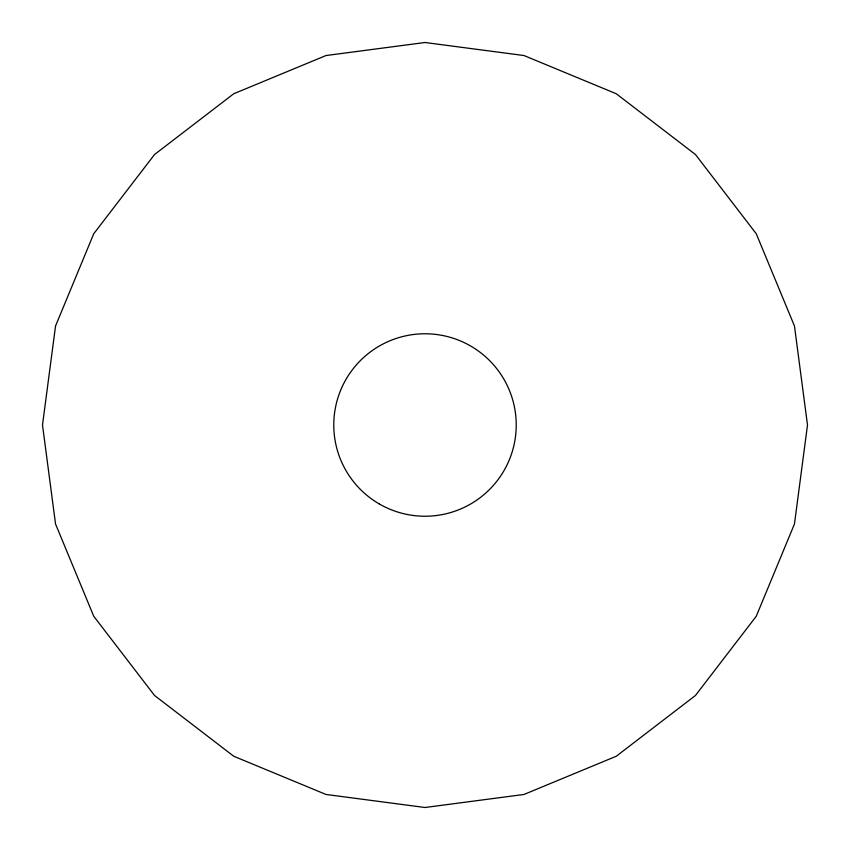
<?xml version="1.0" encoding="UTF-8"?>
<svg xmlns="http://www.w3.org/2000/svg" width="850" height="850" viewBox="0 0 850 850"><rect width="100%" height="100%" fill="white"/><g stroke="black" fill="none" stroke-linecap="round" stroke-linejoin="round"><path stroke-width="1.27" d="M55.537 326.007L42.5 425L55.537 523.993L93.744 616.25L154.53 695.47L233.75 756.256L326.007 794.463L425 807.5L523.993 794.463L616.25 756.256L695.47 695.47L756.256 616.25L794.463 523.993L807.5 425L794.463 326.007L756.256 233.75L695.47 154.53L616.25 93.744L523.993 55.537L425 42.5L326.007 55.537L233.75 93.744L154.53 154.53L93.744 233.75L55.537 326.007M379.387 504.007A91.226 91.226 0 0 0 516.226 425A91.226 91.226 0 0 0 379.387 345.993A91.226 91.226 0 0 0 379.387 504.007"/></g></svg>
